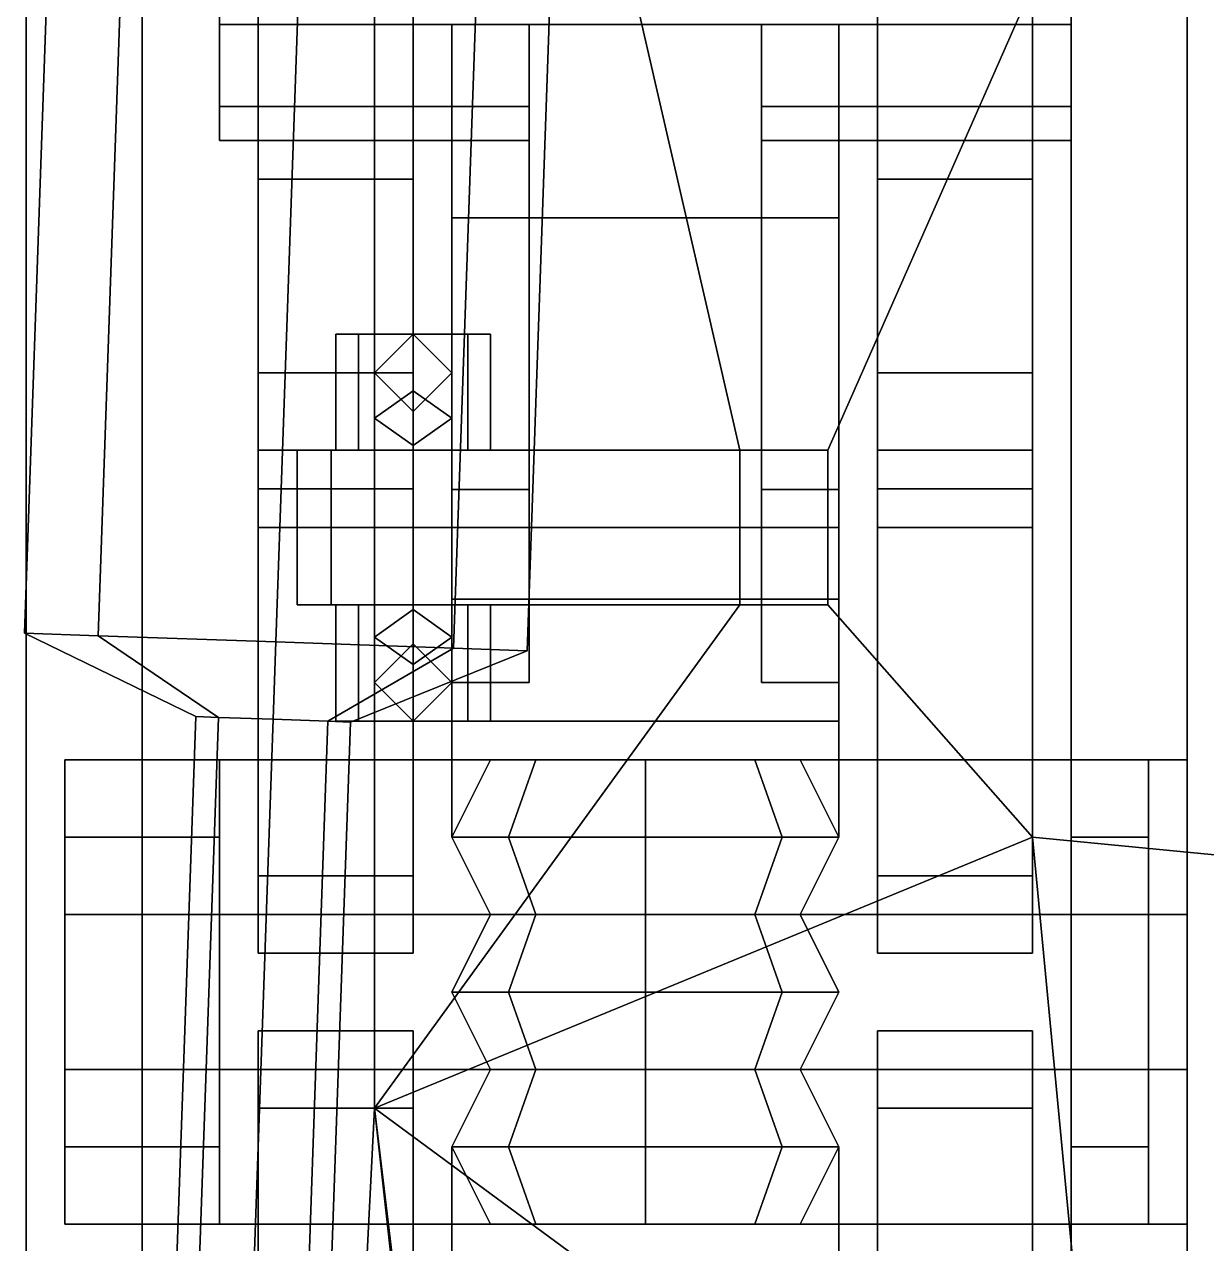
# Model space of a CAD drawing. Header units: millimetres. Extents: x -0.9 to 1.2, y -2.1 to 13.
# Drawn here: x -0.9304 to -0.625, y -0.085 to 0.23 of the extents above; entities that cross this region are included whole.
import ezdxf

# ---------------------------------------------------------------- set-up
doc = ezdxf.new("R2010")
doc.units = ezdxf.units.MM
for name, color, linetype in [('back_35', 2, 'Continuous'), ('fenders', 6, 'Continuous'), ('suspension', 5, 'Continuous'), ('tracks', 3, 'Continuous'), ('wheels', 2, 'Continuous')]:
    doc.layers.add(name, color=color, linetype=linetype)

msp = doc.modelspace()

# ---------------------------------------------------------------- linework, layer by layer
for points in [[(0.63, 1.81, 0.35), (0.53, -1.58, 0.35), (-0.53, -1.58, 0.35), (-0.63, 1.81, 0.35)], [(-0.63, 1.77, 0.89), (-0.63, 1.81, 0.35), (-0.63, -1.58, 0.35), (-0.63, -1.66, 0.89)], [(-0.63, -1.58, 0.35), (-0.63, 1.81, 0.35), (-0.63, 1.81, 0.35), (-0.53, -1.58, 0.35)], [(-0.74556, 0.12, 1.14), (-0.84, 0.53, 0.89), (-0.84, -0.05, 0.89), (-0.74556, 0.08, 1.14)], [(-0.67, 0.24, 1.34), (-0.84, 0.53, 0.89), (-0.74556, 0.12, 1.14), (-0.72289, 0.12, 1.2)], [(0.68, 0.27, 1.34), (-0.66, 0.36, 1.34), (-0.67, 0.24, 1.34), (0.68, 0.09, 1.34)], [(-0.67, 0.24, 1.34), (-0.72289, 0.12, 1.2), (-0.72289, 0.08, 1.2), (-0.67, 0.02, 1.34)], [(0.68, 0.09, 1.34), (-0.67, 0.24, 1.34), (-0.67, 0.02, 1.34), (0.67, -0.11, 1.34)], [(-0.84414, 0.15, 1.18414), (-0.85, 0.15, 1.17), (-0.85, 0.12, 1.17), (-0.84414, 0.12, 1.18414)], [(-0.85, 0.15, 1.17), (-0.84414, 0.15, 1.15586), (-0.84414, 0.12, 1.15586), (-0.85, 0.12, 1.17)], [(-0.81586, 0.15, 1.18414), (-0.83, 0.15, 1.15), (-0.84414, 0.15, 1.15586), (-0.85, 0.15, 1.17)], [(-0.83, 0.15, 1.19), (-0.81586, 0.15, 1.18414), (-0.85, 0.15, 1.17), (-0.84414, 0.15, 1.18414)], [(-0.83, 0.15, 1.19), (-0.84414, 0.15, 1.18414), (-0.84414, 0.12, 1.18414), (-0.83, 0.12, 1.19)], [(-0.84414, 0.15, 1.15586), (-0.83, 0.15, 1.15), (-0.83, 0.12, 1.15), (-0.84414, 0.12, 1.15586)], [(-0.83, 0.15, 1.09), (-0.84, 0.14, 1.09), (-0.84, 0.14, 1.16), (-0.83, 0.15, 1.15)], [(-0.84, 0.14, 1.09), (-0.83, 0.15, 1.09), (-0.83, 0.13536, 1.05464), (-0.84, 0.12828, 1.06172)], [(-0.82, 0.14, 1.09), (-0.83, 0.15, 1.09), (-0.83, 0.15, 1.15), (-0.82, 0.14, 1.16)], [(-0.83, 0.15, 1.09), (-0.82, 0.14, 1.09), (-0.82, 0.12828, 1.06172), (-0.83, 0.13536, 1.05464)], [(-0.81586, 0.15, 1.18414), (-0.83, 0.15, 1.19), (-0.83, 0.12, 1.19), (-0.81586, 0.12, 1.18414)], [(-0.83, 0.15, 1.15), (-0.81586, 0.15, 1.15586), (-0.81586, 0.12, 1.15586), (-0.83, 0.12, 1.15)], [(-0.81586, 0.15, 1.18414), (-0.81, 0.15, 1.17), (-0.81586, 0.15, 1.15586), (-0.83, 0.15, 1.15)], [(-0.81, 0.15, 1.17), (-0.81586, 0.15, 1.18414), (-0.81586, 0.12, 1.18414), (-0.81, 0.12, 1.17)], [(-0.81586, 0.15, 1.15586), (-0.81, 0.15, 1.17), (-0.81, 0.12, 1.17), (-0.81586, 0.12, 1.15586)], [(-0.84, 0.14, 1.09), (-0.83, 0.13, 1.09), (-0.83, 0.13, 1.15), (-0.84, 0.14, 1.16)], [(-0.83, 0.13, 1.09), (-0.84, 0.14, 1.09), (-0.84, 0.12828, 1.06172), (-0.83, 0.12121, 1.06879)], [(-0.83, 0.13, 1.09), (-0.82, 0.14, 1.09), (-0.82, 0.14, 1.16), (-0.83, 0.13, 1.15)], [(-0.82, 0.14, 1.09), (-0.83, 0.13, 1.09), (-0.83, 0.12121, 1.06879), (-0.82, 0.12828, 1.06172)], [(-0.84, 0.12828, 1.06172), (-0.83, 0.13536, 1.05464), (-0.83, 0.1, 1.04), (-0.84, 0.1, 1.05)], [(-0.83, 0.13536, 1.05464), (-0.82, 0.12828, 1.06172), (-0.82, 0.1, 1.05), (-0.83, 0.1, 1.04)], [(-0.83, 0.12121, 1.06879), (-0.84, 0.12828, 1.06172), (-0.84, 0.1, 1.05), (-0.83, 0.1, 1.06)], [(-0.82, 0.12828, 1.06172), (-0.83, 0.12121, 1.06879), (-0.83, 0.1, 1.06), (-0.82, 0.1, 1.05)], [(-0.85121, 0.12, 1.19121), (-0.86, 0.12, 1.17), (-0.86, 0.08, 1.17), (-0.85121, 0.08, 1.19121)], [(-0.86, 0.12, 1.17), (-0.85121, 0.12, 1.14879), (-0.85121, 0.08, 1.14879), (-0.86, 0.08, 1.17)], [(-0.86, 0.12, 1.17), (-0.85121, 0.12, 1.19121), (-0.84414, 0.12, 1.18414), (-0.85, 0.12, 1.17)], [(-0.85121, 0.12, 1.14879), (-0.86, 0.12, 1.17), (-0.85, 0.12, 1.17), (-0.84414, 0.12, 1.15586)], [(-0.83, 0.12, 1.2), (-0.85121, 0.12, 1.19121), (-0.85121, 0.08, 1.19121), (-0.83, 0.08, 1.2)], [(-0.85121, 0.12, 1.14879), (-0.83, 0.12, 1.14), (-0.83, 0.08, 1.14), (-0.85121, 0.08, 1.14879)], [(-0.85121, 0.12, 1.19121), (-0.83, 0.12, 1.2), (-0.83, 0.12, 1.19), (-0.84414, 0.12, 1.18414)], [(-0.83, 0.12, 1.14), (-0.85121, 0.12, 1.14879), (-0.84414, 0.12, 1.15586), (-0.83, 0.12, 1.15)], [(-0.83, 0.12, 1.14), (-0.74556, 0.12, 1.14), (-0.74556, 0.08, 1.14), (-0.83, 0.08, 1.14)], [(-0.83, 0.12, 1.15), (-0.81586, 0.12, 1.15586), (-0.74556, 0.12, 1.14), (-0.83, 0.12, 1.14)], [(-0.81586, 0.12, 1.18414), (-0.83, 0.12, 1.19), (-0.83, 0.12, 1.2), (-0.72289, 0.12, 1.2)], [(-0.72289, 0.12, 1.2), (-0.83, 0.12, 1.2), (-0.83, 0.08, 1.2), (-0.72289, 0.08, 1.2)], [(-0.81, 0.12, 1.17), (-0.81586, 0.12, 1.18414), (-0.72289, 0.12, 1.2)], [(-0.81586, 0.12, 1.15586), (-0.81, 0.12, 1.17), (-0.72289, 0.12, 1.2), (-0.81586, 0.12, 1.15586)], [(-0.81586, 0.12, 1.15586), (-0.72289, 0.12, 1.2), (-0.74556, 0.12, 1.14)], [(-0.83, 0.1, 1.06), (-0.84, 0.1, 1.05), (-0.84, 0.07172, 1.06172), (-0.83, 0.07879, 1.06879)], [(-0.84, 0.1, 1.05), (-0.83, 0.1, 1.04), (-0.83, 0.06464, 1.05464), (-0.84, 0.07172, 1.06172)], [(-0.83, 0.1, 1.04), (-0.82, 0.1, 1.05), (-0.82, 0.07172, 1.06172), (-0.83, 0.06464, 1.05464)], [(-0.82, 0.1, 1.05), (-0.83, 0.1, 1.06), (-0.83, 0.07879, 1.06879), (-0.82, 0.07172, 1.06172)], [(-0.85121, 0.08, 1.19121), (-0.86, 0.08, 1.17), (-0.85, 0.08, 1.17), (-0.84414, 0.08, 1.18414)], [(-0.86, 0.08, 1.17), (-0.85121, 0.08, 1.14879), (-0.84414, 0.08, 1.15586), (-0.85, 0.08, 1.17)], [(-0.83, 0.08, 1.2), (-0.85121, 0.08, 1.19121), (-0.84414, 0.08, 1.18414), (-0.83, 0.08, 1.19)], [(-0.85121, 0.08, 1.14879), (-0.83, 0.08, 1.14), (-0.83, 0.08, 1.15), (-0.84414, 0.08, 1.15586)], [(-0.84414, 0.08, 1.18414), (-0.85, 0.08, 1.17), (-0.85, 0.05, 1.17), (-0.84414, 0.05, 1.18414)], [(-0.85, 0.08, 1.17), (-0.84414, 0.08, 1.15586), (-0.84414, 0.05, 1.15586), (-0.85, 0.05, 1.17)], [(-0.83, 0.08, 1.19), (-0.84414, 0.08, 1.18414), (-0.84414, 0.05, 1.18414), (-0.83, 0.05, 1.19)], [(-0.84414, 0.08, 1.15586), (-0.83, 0.08, 1.15), (-0.83, 0.05, 1.15), (-0.84414, 0.05, 1.15586)], [(-0.72289, 0.08, 1.2), (-0.74556, 0.08, 1.14), (-0.84, -0.05, 0.89), (-0.67, 0.02, 1.34)], [(-0.83, 0.07879, 1.06879), (-0.84, 0.07172, 1.06172), (-0.84, 0.06, 1.09), (-0.83, 0.07, 1.09)], [(-0.81586, 0.08, 1.18414), (-0.83, 0.08, 1.19), (-0.83, 0.05, 1.19), (-0.81586, 0.05, 1.18414)], [(-0.83, 0.08, 1.15), (-0.81586, 0.08, 1.15586), (-0.81586, 0.05, 1.15586), (-0.83, 0.05, 1.15)], [(-0.83, 0.08, 1.14), (-0.74556, 0.08, 1.14), (-0.81586, 0.08, 1.15586), (-0.83, 0.08, 1.15)], [(-0.72289, 0.08, 1.2), (-0.83, 0.08, 1.2), (-0.83, 0.08, 1.19), (-0.81586, 0.08, 1.18414)], [(-0.82, 0.07172, 1.06172), (-0.83, 0.07879, 1.06879), (-0.83, 0.07, 1.09), (-0.82, 0.06, 1.09)], [(-0.81, 0.08, 1.17), (-0.81586, 0.08, 1.18414), (-0.81586, 0.05, 1.18414), (-0.81, 0.05, 1.17)], [(-0.81586, 0.08, 1.15586), (-0.81, 0.08, 1.17), (-0.81, 0.05, 1.17), (-0.81586, 0.05, 1.15586)], [(-0.72289, 0.08, 1.2), (-0.72289, 0.08, 1.2), (-0.81586, 0.08, 1.18414), (-0.81, 0.08, 1.17)], [(-0.81586, 0.08, 1.15586), (-0.72289, 0.08, 1.2), (-0.81, 0.08, 1.17), (-0.81586, 0.08, 1.15586)], [(-0.74556, 0.08, 1.14), (-0.74556, 0.08, 1.14), (-0.72289, 0.08, 1.2), (-0.81586, 0.08, 1.15586)], [(-0.84, 0.07172, 1.06172), (-0.83, 0.06464, 1.05464), (-0.83, 0.05, 1.09), (-0.84, 0.06, 1.09)], [(-0.83, 0.07, 1.09), (-0.84, 0.06, 1.09), (-0.84, 0.06, 1.16), (-0.83, 0.07, 1.15)], [(-0.83, 0.06464, 1.05464), (-0.82, 0.07172, 1.06172), (-0.82, 0.06, 1.09), (-0.83, 0.05, 1.09)], [(-0.82, 0.06, 1.09), (-0.83, 0.07, 1.09), (-0.83, 0.07, 1.15), (-0.82, 0.06, 1.16)], [(-0.84, 0.06, 1.09), (-0.83, 0.05, 1.09), (-0.83, 0.05, 1.15), (-0.84, 0.06, 1.16)], [(-0.83, 0.05, 1.09), (-0.82, 0.06, 1.09), (-0.82, 0.06, 1.16), (-0.83, 0.05, 1.15)], [(-0.84414, 0.05, 1.18414), (-0.85, 0.05, 1.17), (-0.84414, 0.05, 1.15586), (-0.83, 0.05, 1.15)], [(-0.83, 0.05, 1.19), (-0.84414, 0.05, 1.18414), (-0.81, 0.05, 1.17), (-0.81586, 0.05, 1.18414)], [(-0.84414, 0.05, 1.18414), (-0.83, 0.05, 1.15), (-0.81586, 0.05, 1.15586), (-0.81, 0.05, 1.17)], [(-0.67, 0.02, 1.34), (-0.84, -0.05, 0.89), (-0.84, -0.05, 0.89), (-0.65, -0.19, 1.34)], [(0.67, -0.11, 1.34), (-0.67, 0.02, 1.34), (-0.65, -0.19, 1.34), (0.65, -0.25, 1.34)], [(-0.84, -0.05, 0.89), (-0.81, -0.32, 0.89), (-0.81, -0.3, 1.06), (-0.84, -0.05, 0.89)], [(-0.65, -0.19, 1.34), (-0.84, -0.05, 0.89), (-0.84, -0.05, 0.89), (-0.81, -0.3, 1.06)]]:
    msp.add_3dface(points)
at = {"layer": 'back_35'}
for points in [[(-0.88593, 0.8016, 1.10596), (-0.90496, 0.80227, 1.06), (-0.93044, 0.07271, 1.06), (-0.91141, 0.07205, 1.10596)], [(-0.90496, 0.80227, 1.06), (-0.88593, 0.8016, 1.01404), (-0.91141, 0.07205, 1.01404), (-0.93044, 0.07271, 1.06)], [(-0.84, 0.8, 1.125), (-0.88593, 0.8016, 1.10596), (-0.91141, 0.07205, 1.10596), (-0.86548, 0.07044, 1.125)], [(-0.88593, 0.8016, 1.01404), (-0.84, 0.8, 0.995), (-0.86548, 0.07044, 0.995), (-0.91141, 0.07205, 1.01404)], [(-0.79407, 0.7984, 1.10596), (-0.84, 0.8, 1.125), (-0.86548, 0.07044, 1.125), (-0.81954, 0.06884, 1.10596)], [(-0.84, 0.8, 0.995), (-0.79407, 0.7984, 1.01404), (-0.81954, 0.06884, 1.01404), (-0.86548, 0.07044, 0.995)], [(-0.77504, 0.79773, 1.06), (-0.79407, 0.7984, 1.10596), (-0.81954, 0.06884, 1.10596), (-0.80052, 0.06818, 1.06)], [(-0.79407, 0.7984, 1.01404), (-0.77504, 0.79773, 1.06), (-0.80052, 0.06818, 1.06), (-0.81954, 0.06884, 1.01404)], [(-0.91141, 0.07205, 1.10596), (-0.93044, 0.07271, 1.06), (-0.88616, 0.05115, 1.06), (-0.88031, 0.05095, 1.07414)], [(-0.93044, 0.07271, 1.06), (-0.91141, 0.07205, 1.01404), (-0.88031, 0.05095, 1.04586), (-0.88616, 0.05115, 1.06)], [(-0.86548, 0.07044, 1.125), (-0.91141, 0.07205, 1.10596), (-0.88031, 0.05095, 1.07414), (-0.86617, 0.05046, 1.08)], [(-0.91141, 0.07205, 1.01404), (-0.86548, 0.07044, 0.995), (-0.86617, 0.05046, 1.04), (-0.88031, 0.05095, 1.04586)], [(-0.81954, 0.06884, 1.10596), (-0.86548, 0.07044, 1.125), (-0.86617, 0.05046, 1.08), (-0.85204, 0.04996, 1.07414)], [(-0.86548, 0.07044, 0.995), (-0.81954, 0.06884, 1.01404), (-0.85204, 0.04996, 1.04586), (-0.86617, 0.05046, 1.04)], [(-0.80052, 0.06818, 1.06), (-0.81954, 0.06884, 1.10596), (-0.85204, 0.04996, 1.07414), (-0.84619, 0.04976, 1.06)], [(-0.81954, 0.06884, 1.01404), (-0.80052, 0.06818, 1.06), (-0.84619, 0.04976, 1.06), (-0.85204, 0.04996, 1.04586)], [(-0.88031, 0.05095, 1.07414), (-0.88616, 0.05115, 1.06), (-0.89593, -0.22867, 1.06), (-0.89008, -0.22888, 1.07414)], [(-0.88616, 0.05115, 1.06), (-0.88031, 0.05095, 1.04586), (-0.89008, -0.22888, 1.04586), (-0.89593, -0.22867, 1.06)], [(-0.86617, 0.05046, 1.08), (-0.88031, 0.05095, 1.07414), (-0.89008, -0.22888, 1.07414), (-0.87595, -0.22937, 1.08)], [(-0.88031, 0.05095, 1.04586), (-0.86617, 0.05046, 1.04), (-0.87595, -0.22937, 1.04), (-0.89008, -0.22888, 1.04586)], [(-0.85204, 0.04996, 1.07414), (-0.86617, 0.05046, 1.08), (-0.87595, -0.22937, 1.08), (-0.86181, -0.22987, 1.07414)], [(-0.86617, 0.05046, 1.04), (-0.85204, 0.04996, 1.04586), (-0.86181, -0.22987, 1.04586), (-0.87595, -0.22937, 1.04)], [(-0.84619, 0.04976, 1.06), (-0.85204, 0.04996, 1.07414), (-0.86181, -0.22987, 1.07414), (-0.85596, -0.23007, 1.06)], [(-0.85204, 0.04996, 1.04586), (-0.84619, 0.04976, 1.06), (-0.85596, -0.23007, 1.06), (-0.86181, -0.22987, 1.04586)]]:
    msp.add_3dface(points, dxfattribs=at)
at = {"layer": 'fenders'}
for points in [[(-0.84, -0.05, 0.89), (-0.84, 0.53, 0.89), (-0.93, 1.79, 0.89), (-0.93, -1.83, 0.89)], [(-0.93, -1.83, 0.89), (-0.93, 1.79, 0.89), (-0.93, 1.78, 0.84), (-0.93, -1.79, 0.84)], [(-0.81, -0.32, 0.89), (-0.84, -0.05, 0.89), (-0.84, -0.05, 0.89), (-0.93, -1.83, 0.89)]]:
    msp.add_3dface(points, dxfattribs=at)
at = {"layer": 'suspension'}
for points in [[(-0.87, 0.27, 0.42), (-0.87, 0.34, 0.26), (-0.87, 0.12, 0.4), (-0.87, 0.1, 0.49)], [(-0.87, 0.34, 0.26), (-0.87, 0.23, 0.28), (-0.87, 0.12, 0.38), (-0.87, 0.12, 0.4)], [(-0.83, 0.12, 0.4), (-0.83, 0.34, 0.26), (-0.83, 0.27, 0.42), (-0.83, 0.1, 0.49)], [(-0.83, 0.12, 0.38), (-0.83, 0.23, 0.28), (-0.83, 0.34, 0.26), (-0.83, 0.12, 0.4)], [(-0.71, 0.27, 0.42), (-0.71, 0.34, 0.26), (-0.71, 0.12, 0.4), (-0.71, 0.1, 0.49)], [(-0.71, 0.34, 0.26), (-0.71, 0.23, 0.28), (-0.71, 0.12, 0.38), (-0.71, 0.12, 0.4)], [(-0.67, 0.12, 0.4), (-0.67, 0.34, 0.26), (-0.67, 0.27, 0.42), (-0.67, 0.1, 0.49)], [(-0.67, 0.12, 0.38), (-0.67, 0.23, 0.28), (-0.67, 0.34, 0.26), (-0.67, 0.12, 0.4)], [(-0.83, 0.19, 0.53), (-0.83, 0.27, 0.42), (-0.87, 0.27, 0.42), (-0.87, 0.19, 0.53)], [(-0.87, 0.19, 0.53), (-0.87, 0.27, 0.42), (-0.87, 0.1, 0.49), (-0.87, 0.11, 0.52)], [(-0.83, 0.1, 0.49), (-0.83, 0.27, 0.42), (-0.83, 0.19, 0.53), (-0.83, 0.11, 0.52)], [(-0.71, 0.19, 0.53), (-0.71, 0.27, 0.42), (-0.71, 0.1, 0.49), (-0.71, 0.11, 0.52)], [(-0.67, 0.19, 0.53), (-0.67, 0.27, 0.42), (-0.71, 0.27, 0.42), (-0.71, 0.19, 0.53)], [(-0.67, 0.1, 0.49), (-0.67, 0.27, 0.42), (-0.67, 0.19, 0.53), (-0.67, 0.11, 0.52)], [(-0.87, 0.23, 0.28), (-0.87, 0.2, 0.26), (-0.87, 0.1, 0.36), (-0.87, 0.12, 0.38)], [(-0.83, 0.23, 0.28), (-0.83, 0.2, 0.26), (-0.87, 0.2, 0.26), (-0.87, 0.23, 0.28)], [(-0.83, 0.1, 0.36), (-0.83, 0.2, 0.26), (-0.83, 0.23, 0.28), (-0.83, 0.12, 0.38)], [(-0.67, 0.23, 0.28), (-0.67, 0.2, 0.26), (-0.71, 0.2, 0.26), (-0.71, 0.23, 0.28)], [(-0.71, 0.23, 0.28), (-0.71, 0.2, 0.26), (-0.71, 0.1, 0.36), (-0.71, 0.12, 0.38)], [(-0.67, 0.1, 0.36), (-0.67, 0.2, 0.26), (-0.67, 0.23, 0.28), (-0.67, 0.12, 0.38)], [(-0.87, 0.2, 0.26), (-0.87, 0.2, 0.16), (-0.87, -0.01, 0.32), (-0.87, 0.1, 0.36)], [(-0.87, 0.2, 0.16), (-0.87, 0.2, 0.26), (-0.83, 0.2, 0.26), (-0.83, 0.2, 0.16)], [(-0.87, 0.2, 0.16), (-0.87, 0.01, 0.16), (-0.87, -0.01, 0.27), (-0.87, -0.01, 0.32)], [(-0.83, 0.2, 0.16), (-0.83, 0.01, 0.16), (-0.87, 0.01, 0.16), (-0.87, 0.2, 0.16)], [(-0.83, -0.01, 0.32), (-0.83, 0.2, 0.16), (-0.83, 0.2, 0.26), (-0.83, 0.1, 0.36)], [(-0.83, -0.01, 0.27), (-0.83, 0.01, 0.16), (-0.83, 0.2, 0.16), (-0.83, -0.01, 0.32)], [(-0.71, 0.2, 0.16), (-0.71, 0.01, 0.16), (-0.71, -0.01, 0.27), (-0.71, -0.01, 0.32)], [(-0.71, 0.2, 0.16), (-0.71, 0.2, 0.26), (-0.67, 0.2, 0.26), (-0.67, 0.2, 0.16)], [(-0.71, 0.2, 0.26), (-0.71, 0.2, 0.16), (-0.71, -0.01, 0.32), (-0.71, 0.1, 0.36)], [(-0.67, 0.2, 0.16), (-0.67, 0.01, 0.16), (-0.71, 0.01, 0.16), (-0.71, 0.2, 0.16)], [(-0.67, -0.01, 0.27), (-0.67, 0.01, 0.16), (-0.67, 0.2, 0.16), (-0.67, -0.01, 0.32)], [(-0.67, -0.01, 0.32), (-0.67, 0.2, 0.16), (-0.67, 0.2, 0.26), (-0.67, 0.1, 0.36)], [(-0.83, 0.14, 0.58), (-0.83, 0.19, 0.53), (-0.87, 0.19, 0.53), (-0.87, 0.14, 0.58)], [(-0.87, 0.14, 0.58), (-0.87, 0.19, 0.53), (-0.87, 0.11, 0.52), (-0.87, 0.11, 0.55)], [(-0.83, 0.11, 0.52), (-0.83, 0.19, 0.53), (-0.83, 0.14, 0.58), (-0.83, 0.11, 0.55)], [(-0.71, 0.14, 0.58), (-0.71, 0.19, 0.53), (-0.71, 0.11, 0.52), (-0.71, 0.11, 0.55)], [(-0.67, 0.14, 0.58), (-0.67, 0.19, 0.53), (-0.71, 0.19, 0.53), (-0.71, 0.14, 0.58)], [(-0.67, 0.11, 0.52), (-0.67, 0.19, 0.53), (-0.67, 0.14, 0.58), (-0.67, 0.11, 0.55)], [(-0.82, 0.1, 0.57), (-0.82, 0.18, 0.59), (-0.82, 0.18, 0.47), (-0.82, 0.1, 0.49)], [(-0.82, 0.18, 0.47), (-0.82, 0.18, 0.59), (-0.72, 0.18, 0.59), (-0.72, 0.18, 0.47)], [(-0.72, 0.18, 0.47), (-0.72, 0.05, 0.47), (-0.82, 0.05, 0.47), (-0.82, 0.18, 0.47)], [(-0.82, 0.05, 0.47), (-0.82, 0.05, 0.49), (-0.82, 0.1, 0.49), (-0.82, 0.18, 0.47)], [(-0.82, 0.05, 0.57), (-0.82, 0.05, 0.59), (-0.82, 0.18, 0.59), (-0.82, 0.1, 0.57)], [(-0.82, 0.18, 0.59), (-0.82, 0.05, 0.59), (-0.72, 0.05, 0.59), (-0.72, 0.18, 0.59)], [(-0.72, 0.18, 0.47), (-0.72, 0.18, 0.59), (-0.72, 0.1, 0.57), (-0.72, 0.1, 0.49)], [(-0.72, 0.1, 0.49), (-0.72, 0.05, 0.49), (-0.72, 0.05, 0.47), (-0.72, 0.18, 0.47)], [(-0.72, 0.18, 0.59), (-0.72, 0.05, 0.59), (-0.72, 0.05, 0.57), (-0.72, 0.1, 0.57)], [(-0.87, 0.14, 0.62), (-0.87, 0.14, 0.62), (-0.87, 0.1, 0.57), (-0.87, 0.1, 0.62)], [(-0.83, 0.1, 0.62), (-0.83, 0.14, 0.62), (-0.87, 0.14, 0.62), (-0.87, 0.1, 0.62)], [(-0.83, 0.14, 0.62), (-0.83, 0.14, 0.58), (-0.87, 0.14, 0.58), (-0.87, 0.14, 0.62)], [(-0.87, 0.14, 0.62), (-0.87, 0.14, 0.58), (-0.87, 0.11, 0.55), (-0.87, 0.1, 0.57)], [(-0.83, 0.1, 0.57), (-0.83, 0.14, 0.62), (-0.83, 0.14, 0.62), (-0.83, 0.1, 0.62)], [(-0.83, 0.11, 0.55), (-0.83, 0.14, 0.58), (-0.83, 0.14, 0.62), (-0.83, 0.1, 0.57)], [(-0.71, 0.14, 0.62), (-0.71, 0.14, 0.58), (-0.71, 0.11, 0.55), (-0.71, 0.1, 0.57)], [(-0.67, 0.14, 0.62), (-0.67, 0.14, 0.58), (-0.71, 0.14, 0.58), (-0.71, 0.14, 0.62)], [(-0.67, 0.1, 0.62), (-0.67, 0.14, 0.62), (-0.71, 0.14, 0.62), (-0.71, 0.1, 0.62)], [(-0.71, 0.14, 0.62), (-0.71, 0.14, 0.62), (-0.71, 0.1, 0.57), (-0.71, 0.1, 0.62)], [(-0.67, 0.11, 0.55), (-0.67, 0.14, 0.58), (-0.67, 0.14, 0.62), (-0.67, 0.1, 0.57)], [(-0.67, 0.1, 0.57), (-0.67, 0.14, 0.62), (-0.67, 0.14, 0.62), (-0.67, 0.1, 0.62)], [(-0.87, 0.1, 0.49), (-0.87, 0.12, 0.4), (-0.83, 0.12, 0.4), (-0.83, 0.1, 0.49)], [(-0.87, 0.12, 0.4), (-0.87, 0.12, 0.38), (-0.83, 0.12, 0.38), (-0.83, 0.12, 0.4)], [(-0.87, 0.12, 0.38), (-0.87, 0.1, 0.36), (-0.83, 0.1, 0.36), (-0.83, 0.12, 0.38)], [(-0.71, 0.1, 0.49), (-0.71, 0.12, 0.4), (-0.67, 0.12, 0.4), (-0.67, 0.1, 0.49)], [(-0.71, 0.12, 0.38), (-0.71, 0.1, 0.36), (-0.67, 0.1, 0.36), (-0.67, 0.12, 0.38)], [(-0.71, 0.12, 0.4), (-0.71, 0.12, 0.38), (-0.67, 0.12, 0.38), (-0.67, 0.12, 0.4)], [(-0.87, 0.1, 0.57), (-0.87, 0.11, 0.55), (-0.83, 0.11, 0.55), (-0.83, 0.1, 0.57)], [(-0.87, 0.11, 0.55), (-0.87, 0.11, 0.52), (-0.83, 0.11, 0.52), (-0.83, 0.11, 0.55)], [(-0.87, 0.11, 0.52), (-0.87, 0.1, 0.49), (-0.83, 0.1, 0.49), (-0.83, 0.11, 0.52)], [(-0.71, 0.11, 0.52), (-0.71, 0.1, 0.49), (-0.67, 0.1, 0.49), (-0.67, 0.11, 0.52)], [(-0.71, 0.11, 0.55), (-0.71, 0.11, 0.52), (-0.67, 0.11, 0.52), (-0.67, 0.11, 0.55)], [(-0.71, 0.1, 0.57), (-0.71, 0.11, 0.55), (-0.67, 0.11, 0.55), (-0.67, 0.1, 0.57)], [(-0.87, 0.1, 0.36), (-0.87, -0.01, 0.32), (-0.83, -0.01, 0.32), (-0.83, 0.1, 0.36)], [(-0.87, 0.1, 0.62), (-0.87, 0.1, 0.57), (-0.83, 0.1, 0.57), (-0.83, 0.1, 0.62)], [(-0.72, 0.1, 0.49), (-0.72, 0.1, 0.57), (-0.82, 0.1, 0.57), (-0.82, 0.1, 0.49)], [(-0.82, 0.1, 0.49), (-0.82, 0.05, 0.49), (-0.72, 0.05, 0.49), (-0.72, 0.1, 0.49)], [(-0.72, 0.1, 0.57), (-0.72, 0.05, 0.57), (-0.82, 0.05, 0.57), (-0.82, 0.1, 0.57)], [(-0.71, 0.1, 0.36), (-0.71, -0.01, 0.32), (-0.67, -0.01, 0.32), (-0.67, 0.1, 0.36)], [(-0.71, 0.1, 0.62), (-0.71, 0.1, 0.57), (-0.67, 0.1, 0.57), (-0.67, 0.1, 0.62)], [(-0.82, 0.05, 0.61), (-0.82, 0.04, 0.61), (-0.72, 0.04, 0.61), (-0.72, 0.05, 0.61)], [(-0.72, 0.05, 0.46), (-0.72, 0.04, 0.46), (-0.82, 0.04, 0.46), (-0.82, 0.05, 0.46)], [(-0.82, 0.05, 0.46), (-0.82, 0.04, 0.46), (-0.82, 0.04, 0.61), (-0.82, 0.05, 0.61)], [(-0.72, 0.05, 0.61), (-0.72, 0.05, 0.46), (-0.82, 0.05, 0.46), (-0.82, 0.05, 0.61)], [(-0.72, 0.04, 0.61), (-0.72, 0.04, 0.46), (-0.72, 0.05, 0.46), (-0.72, 0.05, 0.61)], [(-0.63, 0.04, 0.44), (-0.63, 0.04, 0.36), (-0.92, 0.04, 0.36), (-0.92, 0.04, 0.44)], [(-0.92, 0.04, 0.36), (-0.92, -0.08, 0.36), (-0.92, -0.08, 0.44), (-0.92, 0.04, 0.44)], [(-0.92, 0.02, 0.23), (-0.92, -0.06, 0.23), (-0.92, -0.08, 0.26), (-0.92, 0.04, 0.26)], [(-0.88, 0.04, 0.26), (-0.88, 0.02, 0.23), (-0.92, 0.02, 0.23), (-0.92, 0.04, 0.26)], [(-0.88, 0.04, 0.36), (-0.88, 0.04, 0.26), (-0.92, 0.04, 0.26), (-0.92, 0.04, 0.36)], [(-0.92, 0.04, 0.26), (-0.92, -0.08, 0.26), (-0.92, -0.08, 0.36), (-0.92, 0.04, 0.36)], [(-0.63, 0.04, 0.36), (-0.63, -0.08, 0.36), (-0.92, -0.08, 0.36), (-0.92, 0.04, 0.36)], [(-0.63, 0, 0.45), (-0.63, 0.04, 0.44), (-0.92, 0.04, 0.44), (-0.92, 0, 0.45)], [(-0.92, 0.04, 0.44), (-0.92, -0.08, 0.44), (-0.92, -0.04, 0.45), (-0.92, 0, 0.45)], [(-0.88, -0.08, 0.26), (-0.88, -0.06, 0.23), (-0.88, 0.02, 0.23), (-0.88, 0.04, 0.26)], [(-0.88, -0.08, 0.36), (-0.88, -0.08, 0.26), (-0.88, 0.04, 0.26), (-0.88, 0.04, 0.36)], [(-0.82, 0.04, 0.61), (-0.82, 0.04, 0.46), (-0.72, 0.04, 0.46), (-0.72, 0.04, 0.61)], [(-0.80536, 0.02, 0.49464), (-0.82, 0.02, 0.53), (-0.81, 0.04, 0.53), (-0.79828, 0.04, 0.50172)], [(-0.82, 0.02, 0.53), (-0.80536, 0.02, 0.56536), (-0.79828, 0.04, 0.55828), (-0.81, 0.04, 0.53)], [(-0.77, 0.02, 0.48), (-0.80536, 0.02, 0.49464), (-0.79828, 0.04, 0.50172), (-0.77, 0.04, 0.49)], [(-0.80536, 0.02, 0.56536), (-0.77, 0.02, 0.58), (-0.77, 0.04, 0.57), (-0.79828, 0.04, 0.55828)], [(-0.73464, 0.02, 0.49464), (-0.77, 0.02, 0.48), (-0.77, 0.04, 0.49), (-0.74172, 0.04, 0.50172)], [(-0.77, 0.02, 0.58), (-0.73464, 0.02, 0.56536), (-0.74172, 0.04, 0.55828), (-0.77, 0.04, 0.57)], [(-0.72, 0.02, 0.53), (-0.73464, 0.02, 0.49464), (-0.74172, 0.04, 0.50172), (-0.73, 0.04, 0.53)], [(-0.73464, 0.02, 0.56536), (-0.72, 0.02, 0.53), (-0.73, 0.04, 0.53), (-0.74172, 0.04, 0.55828)], [(-0.66, 0.04, 0.26), (-0.66, -0.08, 0.26), (-0.66, -0.08, 0.36), (-0.66, 0.04, 0.36)], [(-0.64, 0.04, 0.36), (-0.64, 0.04, 0.26), (-0.66, 0.04, 0.26), (-0.66, 0.04, 0.36)], [(-0.64, 0.04, 0.26), (-0.64, 0.02, 0.23), (-0.66, 0.02, 0.23), (-0.66, 0.04, 0.26)], [(-0.66, 0.02, 0.23), (-0.66, -0.06, 0.23), (-0.66, -0.08, 0.26), (-0.66, 0.04, 0.26)], [(-0.64, -0.08, 0.36), (-0.64, -0.08, 0.26), (-0.64, 0.04, 0.26), (-0.64, 0.04, 0.36)], [(-0.64, -0.08, 0.26), (-0.64, -0.06, 0.23), (-0.64, 0.02, 0.23), (-0.64, 0.04, 0.26)], [(-0.88, 0.02, 0.23), (-0.88, 0, 0.22), (-0.92, 0, 0.22), (-0.92, 0.02, 0.23)], [(-0.92, 0, 0.22), (-0.92, -0.04, 0.22), (-0.92, -0.06, 0.23), (-0.92, 0.02, 0.23)], [(-0.88, -0.06, 0.23), (-0.88, -0.04, 0.22), (-0.88, 0, 0.22), (-0.88, 0.02, 0.23)], [(-0.80536, 0.02, 0.56536), (-0.82, 0.02, 0.53), (-0.81, 0, 0.53), (-0.79828, 0, 0.55828)], [(-0.82, 0.02, 0.53), (-0.80536, 0.02, 0.49464), (-0.79828, 0, 0.50172), (-0.81, 0, 0.53)], [(-0.77, 0.02, 0.58), (-0.80536, 0.02, 0.56536), (-0.79828, 0, 0.55828), (-0.77, 0, 0.57)], [(-0.80536, 0.02, 0.49464), (-0.77, 0.02, 0.48), (-0.77, 0, 0.49), (-0.79828, 0, 0.50172)], [(-0.73464, 0.02, 0.56536), (-0.77, 0.02, 0.58), (-0.77, 0, 0.57), (-0.74172, 0, 0.55828)], [(-0.77, 0.02, 0.48), (-0.73464, 0.02, 0.49464), (-0.74172, 0, 0.50172), (-0.77, 0, 0.49)], [(-0.72, 0.02, 0.53), (-0.73464, 0.02, 0.56536), (-0.74172, 0, 0.55828), (-0.73, 0, 0.53)], [(-0.73464, 0.02, 0.49464), (-0.72, 0.02, 0.53), (-0.73, 0, 0.53), (-0.74172, 0, 0.50172)], [(-0.64, 0.02, 0.23), (-0.64, 0, 0.22), (-0.66, 0, 0.22), (-0.66, 0.02, 0.23)], [(-0.66, 0, 0.22), (-0.66, -0.04, 0.22), (-0.66, -0.06, 0.23), (-0.66, 0.02, 0.23)], [(-0.64, -0.06, 0.23), (-0.64, -0.04, 0.22), (-0.64, 0, 0.22), (-0.64, 0.02, 0.23)], [(-0.87, -0.01, 0.27), (-0.87, 0.01, 0.16), (-0.83, 0.01, 0.16), (-0.83, -0.01, 0.27)], [(-0.71, -0.01, 0.27), (-0.71, 0.01, 0.16), (-0.67, 0.01, 0.16), (-0.67, -0.01, 0.27)], [(-0.88, 0, 0.22), (-0.88, -0.04, 0.22), (-0.92, -0.04, 0.22), (-0.92, 0, 0.22)], [(-0.92, 0, 0.45), (-0.92, -0.04, 0.45), (-0.63, -0.04, 0.45), (-0.63, 0, 0.45)], [(-0.80536, -0.02, 0.49464), (-0.82, -0.02, 0.53), (-0.81, 0, 0.53), (-0.79828, 0, 0.50172)], [(-0.82, -0.02, 0.53), (-0.80536, -0.02, 0.56536), (-0.79828, 0, 0.55828), (-0.81, 0, 0.53)], [(-0.77, -0.02, 0.48), (-0.80536, -0.02, 0.49464), (-0.79828, 0, 0.50172), (-0.77, 0, 0.49)], [(-0.80536, -0.02, 0.56536), (-0.77, -0.02, 0.58), (-0.77, 0, 0.57), (-0.79828, 0, 0.55828)], [(-0.73464, -0.02, 0.49464), (-0.77, -0.02, 0.48), (-0.77, 0, 0.49), (-0.74172, 0, 0.50172)], [(-0.77, -0.02, 0.58), (-0.73464, -0.02, 0.56536), (-0.74172, 0, 0.55828), (-0.77, 0, 0.57)], [(-0.72, -0.02, 0.53), (-0.73464, -0.02, 0.49464), (-0.74172, 0, 0.50172), (-0.73, 0, 0.53)], [(-0.73464, -0.02, 0.56536), (-0.72, -0.02, 0.53), (-0.73, 0, 0.53), (-0.74172, 0, 0.55828)], [(-0.64, 0, 0.22), (-0.64, -0.04, 0.22), (-0.66, -0.04, 0.22), (-0.66, 0, 0.22)], [(-0.87, -0.01, 0.32), (-0.87, -0.01, 0.27), (-0.83, -0.01, 0.27), (-0.83, -0.01, 0.32)], [(-0.71, -0.01, 0.32), (-0.71, -0.01, 0.27), (-0.67, -0.01, 0.27), (-0.67, -0.01, 0.32)], [(-0.80536, -0.02, 0.56536), (-0.82, -0.02, 0.53), (-0.81, -0.04, 0.53), (-0.79828, -0.04, 0.55828)], [(-0.82, -0.02, 0.53), (-0.80536, -0.02, 0.49464), (-0.79828, -0.04, 0.50172), (-0.81, -0.04, 0.53)], [(-0.77, -0.02, 0.58), (-0.80536, -0.02, 0.56536), (-0.79828, -0.04, 0.55828), (-0.77, -0.04, 0.57)], [(-0.80536, -0.02, 0.49464), (-0.77, -0.02, 0.48), (-0.77, -0.04, 0.49), (-0.79828, -0.04, 0.50172)], [(-0.73464, -0.02, 0.56536), (-0.77, -0.02, 0.58), (-0.77, -0.04, 0.57), (-0.74172, -0.04, 0.55828)], [(-0.77, -0.02, 0.48), (-0.73464, -0.02, 0.49464), (-0.74172, -0.04, 0.50172), (-0.77, -0.04, 0.49)], [(-0.72, -0.02, 0.53), (-0.73464, -0.02, 0.56536), (-0.74172, -0.04, 0.55828), (-0.73, -0.04, 0.53)], [(-0.73464, -0.02, 0.49464), (-0.72, -0.02, 0.53), (-0.73, -0.04, 0.53), (-0.74172, -0.04, 0.50172)], [(-0.83, -0.03, 0.27), (-0.83, -0.05, 0.16), (-0.87, -0.05, 0.16), (-0.87, -0.03, 0.27)], [(-0.87, -0.03, 0.27), (-0.87, -0.05, 0.16), (-0.87, -0.24, 0.16), (-0.87, -0.03, 0.32)], [(-0.87, -0.03, 0.32), (-0.87, -0.24, 0.16), (-0.87, -0.24, 0.26), (-0.87, -0.14, 0.36)], [(-0.83, -0.14, 0.36), (-0.83, -0.03, 0.32), (-0.87, -0.03, 0.32), (-0.87, -0.14, 0.36)], [(-0.83, -0.03, 0.32), (-0.83, -0.03, 0.27), (-0.87, -0.03, 0.27), (-0.87, -0.03, 0.32)], [(-0.83, -0.24, 0.16), (-0.83, -0.05, 0.16), (-0.83, -0.03, 0.27), (-0.83, -0.03, 0.32)], [(-0.83, -0.24, 0.26), (-0.83, -0.24, 0.16), (-0.83, -0.03, 0.32), (-0.83, -0.14, 0.36)], [(-0.71, -0.03, 0.32), (-0.71, -0.24, 0.16), (-0.71, -0.24, 0.26), (-0.71, -0.14, 0.36)], [(-0.71, -0.03, 0.27), (-0.71, -0.05, 0.16), (-0.71, -0.24, 0.16), (-0.71, -0.03, 0.32)], [(-0.67, -0.03, 0.27), (-0.67, -0.05, 0.16), (-0.71, -0.05, 0.16), (-0.71, -0.03, 0.27)], [(-0.67, -0.14, 0.36), (-0.67, -0.03, 0.32), (-0.71, -0.03, 0.32), (-0.71, -0.14, 0.36)], [(-0.67, -0.03, 0.32), (-0.67, -0.03, 0.27), (-0.71, -0.03, 0.27), (-0.71, -0.03, 0.32)], [(-0.67, -0.24, 0.26), (-0.67, -0.24, 0.16), (-0.67, -0.03, 0.32), (-0.67, -0.14, 0.36)], [(-0.67, -0.24, 0.16), (-0.67, -0.05, 0.16), (-0.67, -0.03, 0.27), (-0.67, -0.03, 0.32)], [(-0.92, -0.06, 0.23), (-0.92, -0.04, 0.22), (-0.88, -0.04, 0.22), (-0.88, -0.06, 0.23)], [(-0.92, -0.04, 0.45), (-0.92, -0.08, 0.44), (-0.63, -0.08, 0.44), (-0.63, -0.04, 0.45)], [(-0.80536, -0.06, 0.49464), (-0.82, -0.06, 0.53), (-0.81, -0.04, 0.53), (-0.79828, -0.04, 0.50172)], [(-0.82, -0.06, 0.53), (-0.80536, -0.06, 0.56536), (-0.79828, -0.04, 0.55828), (-0.81, -0.04, 0.53)], [(-0.77, -0.06, 0.48), (-0.80536, -0.06, 0.49464), (-0.79828, -0.04, 0.50172), (-0.77, -0.04, 0.49)], [(-0.80536, -0.06, 0.56536), (-0.77, -0.06, 0.58), (-0.77, -0.04, 0.57), (-0.79828, -0.04, 0.55828)], [(-0.73464, -0.06, 0.49464), (-0.77, -0.06, 0.48), (-0.77, -0.04, 0.49), (-0.74172, -0.04, 0.50172)], [(-0.77, -0.06, 0.58), (-0.73464, -0.06, 0.56536), (-0.74172, -0.04, 0.55828), (-0.77, -0.04, 0.57)], [(-0.72, -0.06, 0.53), (-0.73464, -0.06, 0.49464), (-0.74172, -0.04, 0.50172), (-0.73, -0.04, 0.53)], [(-0.73464, -0.06, 0.56536), (-0.72, -0.06, 0.53), (-0.73, -0.04, 0.53), (-0.74172, -0.04, 0.55828)], [(-0.66, -0.06, 0.23), (-0.66, -0.04, 0.22), (-0.64, -0.04, 0.22), (-0.64, -0.06, 0.23)], [(-0.87, -0.24, 0.16), (-0.87, -0.05, 0.16), (-0.83, -0.05, 0.16), (-0.83, -0.24, 0.16)], [(-0.71, -0.24, 0.16), (-0.71, -0.05, 0.16), (-0.67, -0.05, 0.16), (-0.67, -0.24, 0.16)], [(-0.92, -0.08, 0.26), (-0.92, -0.06, 0.23), (-0.88, -0.06, 0.23), (-0.88, -0.08, 0.26)], [(-0.80536, -0.06, 0.56536), (-0.82, -0.06, 0.53), (-0.81, -0.08, 0.53), (-0.79828, -0.08, 0.55828)], [(-0.82, -0.06, 0.53), (-0.80536, -0.06, 0.49464), (-0.79828, -0.08, 0.50172), (-0.81, -0.08, 0.53)], [(-0.77, -0.06, 0.58), (-0.80536, -0.06, 0.56536), (-0.79828, -0.08, 0.55828), (-0.77, -0.08, 0.57)], [(-0.80536, -0.06, 0.49464), (-0.77, -0.06, 0.48), (-0.77, -0.08, 0.49), (-0.79828, -0.08, 0.50172)], [(-0.73464, -0.06, 0.56536), (-0.77, -0.06, 0.58), (-0.77, -0.08, 0.57), (-0.74172, -0.08, 0.55828)], [(-0.77, -0.06, 0.48), (-0.73464, -0.06, 0.49464), (-0.74172, -0.08, 0.50172), (-0.77, -0.08, 0.49)], [(-0.72, -0.06, 0.53), (-0.73464, -0.06, 0.56536), (-0.74172, -0.08, 0.55828), (-0.73, -0.08, 0.53)], [(-0.73464, -0.06, 0.49464), (-0.72, -0.06, 0.53), (-0.73, -0.08, 0.53), (-0.74172, -0.08, 0.50172)], [(-0.66, -0.08, 0.26), (-0.66, -0.06, 0.23), (-0.64, -0.06, 0.23), (-0.64, -0.08, 0.26)], [(-0.92, -0.08, 0.44), (-0.92, -0.08, 0.36), (-0.63, -0.08, 0.36), (-0.63, -0.08, 0.44)], [(-0.92, -0.08, 0.36), (-0.92, -0.08, 0.26), (-0.88, -0.08, 0.26), (-0.88, -0.08, 0.36)], [(-0.82, -0.09, 0.46), (-0.82, -0.08, 0.46), (-0.72, -0.08, 0.46), (-0.72, -0.09, 0.46)], [(-0.72, -0.09, 0.61), (-0.72, -0.08, 0.61), (-0.82, -0.08, 0.61), (-0.82, -0.09, 0.61)], [(-0.82, -0.09, 0.61), (-0.82, -0.08, 0.61), (-0.82, -0.08, 0.46), (-0.82, -0.09, 0.46)], [(-0.82, -0.08, 0.46), (-0.82, -0.08, 0.61), (-0.72, -0.08, 0.61), (-0.72, -0.08, 0.46)], [(-0.72, -0.08, 0.46), (-0.72, -0.08, 0.61), (-0.72, -0.09, 0.61), (-0.72, -0.09, 0.46)], [(-0.66, -0.08, 0.36), (-0.66, -0.08, 0.26), (-0.64, -0.08, 0.26), (-0.64, -0.08, 0.36)]]:
    msp.add_3dface(points, dxfattribs=at)
at = {"layer": 'tracks'}
for points in [[(-0.9, 1.26, 0.03), (-0.9, -1.27, 0.03), (-0.66, -1.27, 0.03), (-0.66, 1.26, 0.03)], [(-0.9, 1.26), (-0.9, -1.28), (-0.9, -1.27, 0.03), (-0.9, 1.26, 0.03)], [(-0.66, 1.26), (-0.66, -1.28), (-0.9, -1.28), (-0.9, 1.26)], [(-0.66, -1.27, 0.03), (-0.66, -1.28), (-0.66, 1.26), (-0.66, 1.26, 0.03)], [(-0.66, -0.14, 0.82), (-0.66, 0.46, 0.82), (-0.9, 0.46, 0.82), (-0.9, -0.14, 0.82)], [(-0.9, -0.14, 0.82), (-0.9, 0.46, 0.82), (-0.9, 0.46, 0.78), (-0.9, -0.14, 0.78)], [(-0.9, -0.14, 0.78), (-0.9, 0.46, 0.78), (-0.66, 0.46, 0.78), (-0.66, -0.14, 0.78)], [(-0.66, 0.46, 0.78), (-0.66, 0.46, 0.82), (-0.66, -0.14, 0.82), (-0.66, -0.14, 0.78)]]:
    msp.add_3dface(points, dxfattribs=at)
at = {"layer": 'wheels'}
for points in [[(-0.88, 0.20879, 0.26121), (-0.88, 0.26, 0.24), (-0.88, 0.25121, 0.21879), (-0.88, 0.2, 0.24)], [(-0.88, 0.23, 0.27), (-0.88, 0.25121, 0.26121), (-0.88, 0.26, 0.24), (-0.88, 0.20879, 0.26121)], [(-0.66, 0.25121, 0.26121), (-0.66, 0.2, 0.24), (-0.66, 0.20879, 0.21879), (-0.66, 0.26, 0.24)], [(-0.66, 0.26, 0.24), (-0.66, 0.20879, 0.21879), (-0.66, 0.23, 0.21), (-0.66, 0.25121, 0.21879)], [(-0.88, 0.2, 0.24), (-0.88, 0.25121, 0.21879), (-0.88, 0.23, 0.21), (-0.88, 0.20879, 0.21879)], [(-0.66, 0.23, 0.27), (-0.66, 0.20879, 0.26121), (-0.66, 0.2, 0.24), (-0.66, 0.25121, 0.26121)], [(-0.8, 0.23, 0.21), (-0.8, 0.20879, 0.21879), (-0.88, 0.20879, 0.21879), (-0.88, 0.23, 0.21)], [(-0.8, 0.20879, 0.26121), (-0.8, 0.23, 0.27), (-0.88, 0.23, 0.27), (-0.88, 0.20879, 0.26121)], [(-0.82, 0.23, 0.03), (-0.82, 0.08151, 0.09151), (-0.82, 0.10979, 0.11979), (-0.82, 0.23, 0.07)], [(-0.72, 0.23, 0.03), (-0.72, 0.08151, 0.09151), (-0.82, 0.08151, 0.09151), (-0.82, 0.23, 0.03)], [(-0.8, 0.10979, 0.11979), (-0.8, 0.23, 0.07), (-0.82, 0.23, 0.07), (-0.82, 0.10979, 0.11979)], [(-0.82, 0.08151, 0.38849), (-0.82, 0.23, 0.45), (-0.82, 0.23, 0.41), (-0.82, 0.10979, 0.36021)], [(-0.72, 0.08151, 0.38849), (-0.72, 0.23, 0.45), (-0.82, 0.23, 0.45), (-0.82, 0.08151, 0.38849)], [(-0.8, 0.23, 0.41), (-0.8, 0.10979, 0.36021), (-0.82, 0.10979, 0.36021), (-0.82, 0.23, 0.41)], [(-0.8, 0.23, 0.07), (-0.8, 0.10979, 0.11979), (-0.8, 0.20879, 0.21879), (-0.8, 0.23, 0.21)], [(-0.8, 0.10979, 0.36021), (-0.8, 0.23, 0.41), (-0.8, 0.23, 0.27), (-0.8, 0.20879, 0.26121)], [(-0.74, 0.10979, 0.11979), (-0.74, 0.23, 0.07), (-0.74, 0.23, 0.21), (-0.74, 0.20879, 0.21879)], [(-0.74, 0.23, 0.07), (-0.74, 0.10979, 0.11979), (-0.72, 0.10979, 0.11979), (-0.72, 0.23, 0.07)], [(-0.74, 0.10979, 0.36021), (-0.74, 0.23, 0.41), (-0.72, 0.23, 0.41), (-0.72, 0.10979, 0.36021)], [(-0.74, 0.23, 0.41), (-0.74, 0.10979, 0.36021), (-0.74, 0.20879, 0.26121), (-0.74, 0.23, 0.27)], [(-0.74, 0.23, 0.27), (-0.74, 0.20879, 0.26121), (-0.66, 0.20879, 0.26121), (-0.66, 0.23, 0.27)], [(-0.74, 0.20879, 0.21879), (-0.74, 0.23, 0.21), (-0.66, 0.23, 0.21), (-0.66, 0.20879, 0.21879)], [(-0.72, 0.08151, 0.09151), (-0.72, 0.23, 0.03), (-0.72, 0.23, 0.07), (-0.72, 0.10979, 0.11979)], [(-0.72, 0.23, 0.45), (-0.72, 0.08151, 0.38849), (-0.72, 0.10979, 0.36021), (-0.72, 0.23, 0.41)], [(-0.8, 0.20879, 0.21879), (-0.8, 0.2, 0.24), (-0.88, 0.2, 0.24), (-0.88, 0.20879, 0.21879)], [(-0.8, 0.2, 0.24), (-0.8, 0.20879, 0.26121), (-0.88, 0.20879, 0.26121), (-0.88, 0.2, 0.24)], [(-0.8, 0.10979, 0.11979), (-0.8, 0.06, 0.24), (-0.8, 0.2, 0.24), (-0.8, 0.20879, 0.21879)], [(-0.8, 0.06, 0.24), (-0.8, 0.10979, 0.36021), (-0.8, 0.20879, 0.26121), (-0.8, 0.2, 0.24)], [(-0.74, 0.06, 0.24), (-0.74, 0.10979, 0.11979), (-0.74, 0.20879, 0.21879), (-0.74, 0.2, 0.24)], [(-0.74, 0.20879, 0.26121), (-0.74, 0.2, 0.24), (-0.66, 0.2, 0.24), (-0.66, 0.20879, 0.26121)], [(-0.74, 0.2, 0.24), (-0.74, 0.20879, 0.21879), (-0.66, 0.20879, 0.21879), (-0.66, 0.2, 0.24)], [(-0.74, 0.10979, 0.36021), (-0.74, 0.06, 0.24), (-0.74, 0.2, 0.24), (-0.74, 0.20879, 0.26121)], [(-0.82, 0.08151, 0.09151), (-0.82, 0.02, 0.24), (-0.82, 0.06, 0.24), (-0.82, 0.10979, 0.11979)], [(-0.8, 0.06, 0.24), (-0.8, 0.10979, 0.11979), (-0.82, 0.10979, 0.11979), (-0.82, 0.06, 0.24)], [(-0.82, 0.02, 0.24), (-0.82, 0.08151, 0.38849), (-0.82, 0.10979, 0.36021), (-0.82, 0.06, 0.24)], [(-0.8, 0.10979, 0.36021), (-0.8, 0.06, 0.24), (-0.82, 0.06, 0.24), (-0.82, 0.10979, 0.36021)], [(-0.74, 0.10979, 0.11979), (-0.74, 0.06, 0.24), (-0.72, 0.06, 0.24), (-0.72, 0.10979, 0.11979)], [(-0.74, 0.06, 0.24), (-0.74, 0.10979, 0.36021), (-0.72, 0.10979, 0.36021), (-0.72, 0.06, 0.24)], [(-0.72, 0.02, 0.24), (-0.72, 0.08151, 0.09151), (-0.72, 0.10979, 0.11979), (-0.72, 0.06, 0.24)], [(-0.72, 0.08151, 0.38849), (-0.72, 0.02, 0.24), (-0.72, 0.06, 0.24), (-0.72, 0.10979, 0.36021)], [(-0.72, 0.08151, 0.09151), (-0.72, 0.02, 0.24), (-0.82, 0.02, 0.24), (-0.82, 0.08151, 0.09151)], [(-0.72, 0.02, 0.24), (-0.72, 0.08151, 0.38849), (-0.82, 0.08151, 0.38849), (-0.82, 0.02, 0.24)], [(-0.72, -0.06, 0.24), (-0.72, -0.12151, 0.09151), (-0.82, -0.12151, 0.09151), (-0.82, -0.06, 0.24)], [(-0.82, -0.06, 0.24), (-0.82, -0.12151, 0.09151), (-0.82, -0.14979, 0.11979), (-0.82, -0.1, 0.24)], [(-0.72, -0.12151, 0.38849), (-0.72, -0.06, 0.24), (-0.82, -0.06, 0.24), (-0.82, -0.12151, 0.38849)], [(-0.82, -0.12151, 0.38849), (-0.82, -0.06, 0.24), (-0.82, -0.1, 0.24), (-0.82, -0.14979, 0.36021)], [(-0.72, -0.12151, 0.09151), (-0.72, -0.06, 0.24), (-0.72, -0.1, 0.24), (-0.72, -0.14979, 0.11979)], [(-0.72, -0.06, 0.24), (-0.72, -0.12151, 0.38849), (-0.72, -0.14979, 0.36021), (-0.72, -0.1, 0.24)]]:
    msp.add_3dface(points, dxfattribs=at)

doc.saveas('drawing.dxf')
